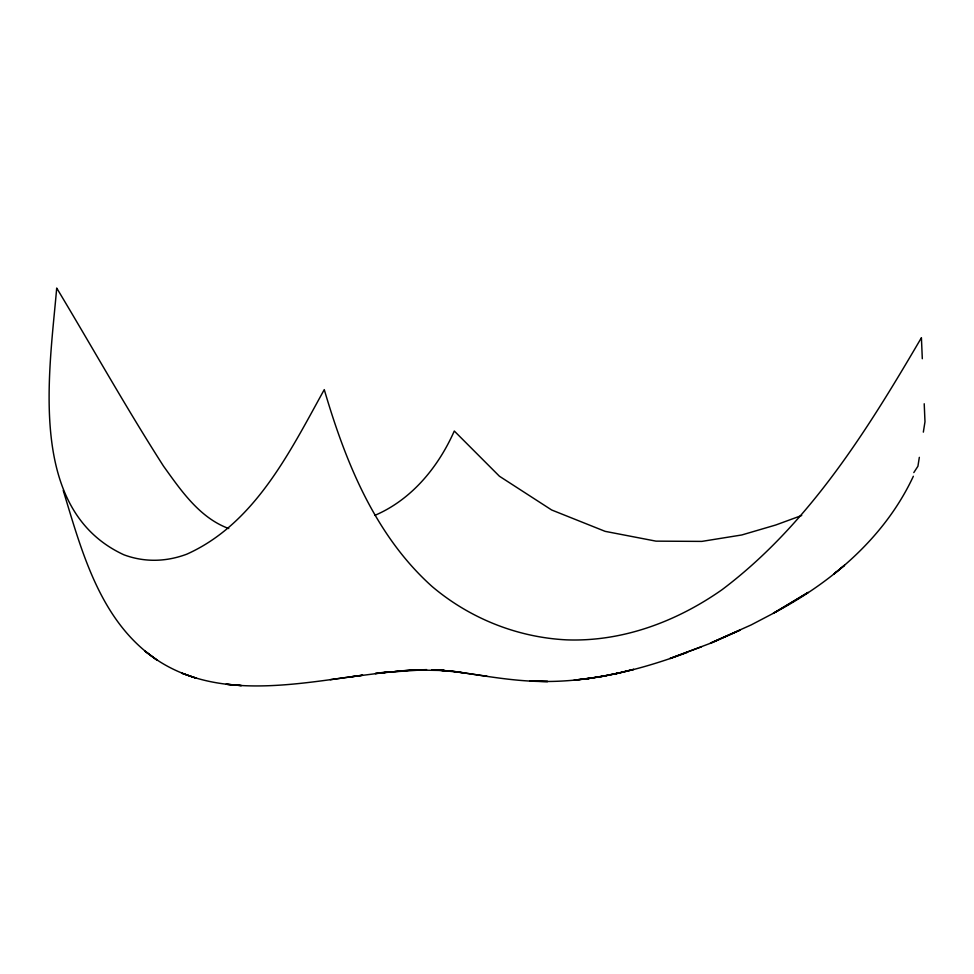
<?xml version="1.0" encoding="UTF-8"?>
<svg xmlns="http://www.w3.org/2000/svg" width="974" height="974" viewBox="0 0 974 974"><rect width="100%" height="100%" fill="white"/><g stroke="black" fill="none" stroke-linecap="round" stroke-linejoin="round"><path stroke-width="1.46" d="M919.334 457.342L917.922 466.242L913.807 472.585M923.34 432.139L924.983 421.766L924.216 403.76M913.356 476.262C884.989 537.112 831.893 582.501 773.319 613.218L808.201 592.387L775.596 612.135L751.1 624.955L710.338 643.169L740.167 630.081L712.931 642.341L669.99 658.497L701.402 646.833M374.747 515.416C411.649 499.699 438.337 467.07 454.286 431.019L499.431 476.237L551.661 509.986L605.146 531.354L655.977 541.142L701.852 541.398L741.774 534.97L775.73 525.01L801.712 515.49M687.303 652.385C642.682 669.101 595.65 681.155 547.765 681.483C514.966 681.897 482.739 675.384 450.402 670.94L487.11 676.285M330.223 679.694L362.681 675.213C293.746 684.32 213.817 700.781 152.687 656.951C99.226 618.173 81.439 550.298 63.225 490.433M349.435 677.04L388.638 672.011L375.209 673.521L414.571 669.783L394.823 671.415M381.504 672.596L426.575 669.649L413.305 669.99L444.485 670.514L431.786 669.747L450.475 671.11L437.983 669.99L462.492 672.669M535.176 681.203L547.765 681.483L529.637 681.069M228.768 528.553C199.5 517.778 180.994 490.458 163.522 466.156C126.17 407.863 92.372 347.389 56.699 288.06C49.406 373.164 26.639 509.901 123.893 554.79A205.051 132.525 -83.6 0 0 186.838 554.157C254.993 523.598 289.948 451.571 324.269 389.624C345.453 461.749 374.832 535.164 432.054 586.47C469.687 618.344 517.231 637.373 566.503 639.857C622.496 641.939 676.699 621.534 722.087 589.672C808.944 524.255 867.286 430.167 921.416 337.71L922.305 358.724M836.24 572.103L833.939 574.015L844.507 565.322L836.24 572.103M633.587 669.406L615.641 673.777L633.587 669.406M619.586 672.827L601.53 676.504L619.586 672.827M605.755 675.688L587.651 678.659L605.755 675.688M578.751 679.609L574.027 680.217L592.119 677.953L578.751 679.609M235.854 685.075L226.041 684.223L241.418 685.574L235.854 685.075M196.492 678.281L182.284 673.351L196.492 678.281M156.802 659.946L145.284 651.387L156.802 659.946"/></g></svg>
